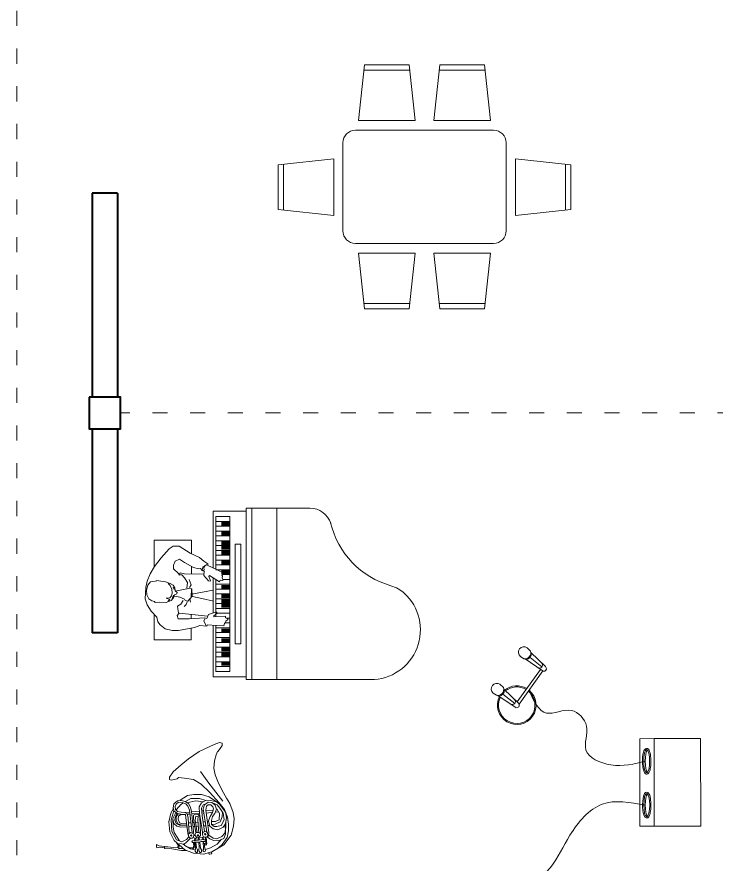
# Model space of a CAD drawing. Header units: millimetres. Extents: x 1962 to 2139, y 841 to 906.
# Drawn here: x 2041.73 to 2047.3, y 848.01 to 854.75 of the extents above; entities that cross this region are included whole.
import ezdxf

# ---------------------------------------------------------------- set-up
doc = ezdxf.new("R2010")
doc.units = ezdxf.units.MM
doc.linetypes.add('ACAD_ISO03W100', pattern=[30, 12, -18])
doc.layers.add('01_Gruesa', color=7, linetype='Continuous', lineweight=40)
doc.layers.add('03_Fina', color=7, linetype='Continuous', lineweight=9)

# ---------------------------------------------------------------- blocks, each defined once
blk = doc.blocks.new('A$C6D1B16CF')
at = {"layer": '03_Fina', "color": 252, "true_color": 0x939598}
for p, q in [((0.6411, 1.5), (0.6886, 1.9429)), ((0.684, 1.9), (1.0481, 1.9)), ((0.6886, 1.9429), (1.0435, 1.9429)), ((1.0435, 1.9429), (1.091, 1.5)), ((1.2411, 1.5), (1.2886, 1.9429)), ((1.284, 1.9), (1.6481, 1.9)), ((1.2886, 1.9429), (1.6435, 1.9429)), ((1.6435, 1.9429), (1.691, 1.5)), ((1.091, 1.5), (0.6411, 1.5)), ((1.691, 1.5), (1.2411, 1.5)), ((0.6161, 1.4214), (1.7161, 1.4214)), ((0.5161, 0.6214), (0.5161, 1.3214)), ((1.8161, 1.3214), (1.8161, 0.6214)), ((0, 1.1464), (0.4429, 1.1939)), ((0, 0.7916), (0, 1.1464)), ((0.0429, 0.787), (0.0429, 1.151)), ((0.4429, 1.1939), (0.4429, 0.744)), ((2.3321, 1.1464), (1.8892, 1.1939)), ((1.8892, 1.1939), (1.8892, 0.744)), ((2.2892, 0.787), (2.2892, 1.151)), ((2.3321, 0.7916), (2.3321, 1.1464)), ((0.4429, 0.744), (0, 0.7916)), ((1.8892, 0.744), (2.3321, 0.7916)), ((1.7161, 0.5214), (0.6161, 0.5214)), ((1.091, 0.4429), (0.6411, 0.4429)), ((0.6411, 0.4429), (0.6886, 0)), ((1.0435, 0), (1.091, 0.4429)), ((1.691, 0.4429), (1.2411, 0.4429)), ((1.2411, 0.4429), (1.2886, 0)), ((1.6435, 0), (1.691, 0.4429)), ((0.684, 0.0429), (1.0481, 0.0429)), ((0.6886, 0), (1.0435, 0)), ((1.284, 0.0429), (1.6481, 0.0429)), ((1.2886, 0), (1.6435, 0))]:
    blk.add_line(p, q, dxfattribs=at)
for centre, start, end in [((0.6161, 1.3214), 90, 180), ((1.7161, 1.3214), 0, 90), ((0.6161, 0.6214), 180, 270), ((1.7161, 0.6214), 270, 0)]:
    blk.add_arc(centre, 0.1, start, end, dxfattribs=at)
blk = doc.blocks.new('ca_mus16')
at = {"layer": '03_Fina', "color": 252, "true_color": 0x939598}
for points in [[(-137.62, 101.71), (-140.46, 104.3)], [(-142.97, 95.5), (-145.63, 97.24)], [(-128.1, 86.43), (-141.86, 95.45)], [(-137.96, 96.58), (-128.37, 89.29)], [(-125.43, 89.57), (-137.4, 100.48)], [(-147.48, 61), (-129.48, 87.33)], [(-145.87, 59.32), (-127.56, 86.09)], [(-158.61, 72.17), (-161.45, 74.76)], [(-163.96, 65.96), (-166.62, 67.7)], [(-146.42, 60.03), (-158.38, 70.94)], [(-149.09, 56.89), (-162.84, 65.91)], [(-158.95, 67.04), (-149.36, 59.75)], [(-10.69, -35.12), (-47.71, -35.94), (-49.25, 33.8), (-12.23, 34.62)], [(-217.4, -103.54), (-217.74, -100.38)], [(-209.2, -103.74), (-209, -99.9)], [(-214.97, -120.79), (-216.73, -104.44)], [(-213.38, -106.73), (-212.93, -118.77)], [(-210.85, -120.87), (-210.01, -104.7)]]:
    blk.add_lwpolyline(points, dxfattribs=at)
blk.add_lwpolyline([(-0.77, 34.87), (0.77, -34.87), (-36.25, -35.68), (-37.79, 34.06)], close=True, dxfattribs=at)
for centre, radius, start, end in [((-142.94, 100.69), 4.38, 55.46877, 232.0424), ((-142.19, 100.23), 4.8, 260.62502, 17.90524), ((-141.58, 99.73), 4.8, 275.62106, 2.18363), ((-130.29, 90.75), 2.41, 236.56178, 42.11556), ((-126.74, 87.98), 2.06, 228.59336, 50.62926), ((-163.93, 71.15), 4.38, 55.46877, 232.0424), ((-163.18, 70.69), 4.8, 260.62502, 17.90524), ((-147.72, 58.44), 15.37, 154.39024, 51.78233), ((-147.72, 58.44), 14.51, 154.39024, 51.55549), ((-162.57, 70.19), 4.8, 275.62106, 2.18363), ((-147.72, 58.44), 15.37, 60.29596, 129.95685), ((-147.72, 58.44), 14.51, 60.57085, 129.95685), ((-151.28, 61.21), 2.41, 236.56178, 42.11556), ((-147.72, 58.44), 2.06, 228.59336, 50.62926), ((-213.36, -100.27), 4.38, 4.83951, 181.41314), ((-212.91, -120.87), 15.37, 103.76098, 79.32759), ((-212.91, -120.87), 14.51, 103.76098, 79.32759), ((-213.24, -101.14), 4.8, 209.99576, 327.27598), ((-213.24, -101.93), 4.8, 224.9918, 311.55437), ((-213.02, -116.36), 2.41, 185.93252, 351.4863), ((-212.91, -120.87), 2.06, 177.9641, 360)]:
    blk.add_arc(centre, radius, start, end, dxfattribs=at)
for centre in [(-43.37, 15.93), (-42.6, -18.94)]:
    blk.add_ellipse(centre, major_axis=(-0.2, 9.25), ratio=0.254241, dxfattribs=at)
for centre in [(-42.16, 15.96), (-41.4, -18.91)]:
    blk.add_ellipse(centre, major_axis=(-0.2, 9.25), ratio=0.254241, start_param=0.258944, end_param=2.882649, dxfattribs=at)
for points in [[(-44.51, 15.91), (-71.97, 12.53), (-91.9, 24.04), (-91.9, 42.81), (-104.15, 55.06), (-123.85, 52.64), (-138.22, 70.51)], [(-43.75, -18.96), (-78.02, -18.96), (-103.28, -44.23), (-118.24, -70.13), (-150.28, -88.63), (-176.98, -91.91), (-176.98, -119.69), (-184.32, -147.07), (-203.67, -152.26), (-214.85, -121.57), (-214.89, -121.58)]]:
    blk.add_spline(points, degree=3, dxfattribs=at)
for points in [[(-43.59, 26.18), (-44.35, 26.16), (-44.88, 25.65), (-45.57, 24.57), (-45.83, 23.9), (-46.66, 20.77), (-46.87, 17.21), (-46.4, 10.93), (-45.88, 8.33), (-44.52, 6.19), (-43.83, 5.57), (-42.05, 5.84), (-41.58, 6.52), (-40.88, 7.98), (-40.62, 8.91), (-39.84, 13.24), (-39.89, 17.93), (-40.91, 23.19), (-41.34, 24.62), (-42.52, 25.88), (-43.01, 26.19), (-43.59, 26.18)], [(-42.83, -8.69), (-43.58, -8.71), (-44.11, -9.22), (-44.81, -10.3), (-45.06, -10.96), (-45.89, -14.1), (-46.1, -17.66), (-45.64, -23.94), (-45.11, -26.54), (-43.75, -28.68), (-43.06, -29.3), (-41.28, -29.03), (-40.82, -28.35), (-40.11, -26.88), (-39.85, -25.96), (-39.07, -21.63), (-39.13, -16.94), (-40.14, -11.68), (-40.58, -10.25), (-41.76, -8.99), (-42.25, -8.68), (-42.83, -8.69)]]:
    blk.add_open_spline(points, degree=3, knots=[0, 0, 0, 0, 0.360123, 0.360123, 0.720246, 0.720246, 1.774025, 1.774025, 2.743024, 2.743024, 3.174407, 3.174407, 3.60579, 3.60579, 4.037173, 4.037173, 5.302608, 5.302608, 6.006416, 6.006416, 6.283185, 6.283185, 6.283185, 6.283185], dxfattribs=at)
blk = doc.blocks.new('ca_mus05')
at = {"layer": '03_Fina', "color": 252, "true_color": 0x939598, "extrusion": (0, 0, -1)}
for p, q in [((-48, 26.29), (-48, -72.73)), ((88.42, -72.73), (88.42, -22.12)), ((88.42, -48.53), (-48, -48.53)), ((88.42, -68.33), (-48, -68.33)), ((88.42, -72.73), (-48, -72.73)), ((-45.8, -72.73), (-45.8, -99.14)), ((86.22, -99.14), (86.22, -72.73)), ((-19.4, -81.54), (-19.4, -77.13)), ((-19.4, -77.13), (59.82, -77.13)), ((59.82, -77.13), (59.82, -81.54)), ((81.82, -85.94), (-41.4, -85.94)), ((-41.4, -96.94), (-41.4, -85.94)), ((-37.55, -96.94), (-37.55, -85.94)), ((-33.7, -96.94), (-33.7, -85.94)), ((-29.85, -96.94), (-29.85, -85.94)), ((-26, -96.94), (-26, -85.94)), ((-22.15, -96.94), (-22.15, -85.94)), ((59.82, -81.54), (-19.4, -81.54)), ((-18.3, -96.94), (-18.3, -85.94)), ((-14.45, -96.94), (-14.45, -85.94)), ((-10.6, -96.94), (-10.6, -85.94)), ((-6.75, -96.94), (-6.75, -85.94)), ((-2.89, -89.72), (-2.89, -85.94)), ((0.96, -88.91), (0.96, -85.94)), ((4.81, -96.94), (4.81, -85.94)), ((8.66, -96.94), (8.66, -85.94)), ((12.51, -96.94), (12.51, -85.94)), ((16.36, -96.94), (16.36, -85.94)), ((20.21, -96.94), (20.21, -85.94)), ((24.06, -96.94), (24.06, -85.94)), ((27.91, -96.94), (27.91, -85.94)), ((31.76, -91.51), (31.76, -85.94)), ((35.61, -92.09), (35.61, -85.94)), ((39.46, -96.94), (39.46, -85.94)), ((43.31, -96.94), (43.31, -85.94)), ((47.17, -96.94), (47.17, -85.94)), ((51.02, -96.94), (51.02, -85.94)), ((54.87, -96.94), (54.87, -85.94)), ((58.72, -96.94), (58.72, -85.94)), ((62.57, -96.94), (62.57, -85.94)), ((66.42, -96.94), (66.42, -85.94)), ((70.27, -96.94), (70.27, -85.94)), ((74.12, -96.94), (74.12, -85.94)), ((77.97, -96.94), (77.97, -85.94)), ((81.82, -96.94), (81.82, -85.94)), ((-45.8, -99.14), (-4.8, -99.14)), ((-41.4, -96.94), (-4.96, -96.94)), ((2.02, -96.94), (31.76, -96.94)), ((5.16, -99.14), (32.95, -99.14)), ((39.84, -96.94), (81.82, -96.94)), ((40.82, -99.14), (86.22, -99.14))]:
    blk.add_line(p, q, dxfattribs=at)
at = {"layer": '03_Fina', "color": 252, "true_color": 0x939598}
for p, q in [((0.29, -87.3), (-0.33, -87.81)), ((1.17, -89.43), (0.29, -87.3)), ((-3.2, -90.1), (-5.14, -90.75)), ((-5.14, -90.75), (-4.99, -96.52)), ((-2.61, -89.38), (-3.2, -90.1)), ((-1.32, -89.02), (-2.61, -89.38)), ((-0.33, -87.81), (-1.32, -89.02)), ((2.49, -89.3), (1.17, -89.43)), ((1.91, -98.7), (2.49, -89.3)), ((29.86, -94.11), (31.09, -93.61)), ((34.79, -102.14), (29.86, -94.11)), ((30.87, -91.31), (31.65, -91.47)), ((31.09, -93.61), (30.87, -91.31)), ((31.65, -91.47), (33.09, -92.08)), ((33.09, -92.08), (34.4, -91.78)), ((34.4, -91.78), (35.27, -92.15)), ((35.27, -92.15), (37.28, -91.81)), ((37.28, -91.81), (39.86, -96.97)), ((-4.99, -96.52), (-4.48, -103.59)), ((2.79, -98.61), (1.91, -98.7)), ((4.96, -95.94), (2.79, -98.61)), ((3.88, -102.73), (5.78, -97.41)), ((5.64, -96.09), (4.96, -95.94)), ((5.78, -97.41), (5.64, -96.09)), ((14.39, -98.97), (16.66, -108.09)), ((30.27, -101.59), (30.8, -101.13)), ((30.8, -101.13), (33.97, -102.47)), ((39.86, -96.97), (42.73, -103.45)), ((-4.48, -103.59), (-5.54, -104.14)), ((-5.54, -104.14), (-4.95, -109.87)), ((0.36, -118.22), (1.33, -106.11)), ((0.69, -104.17), (3.88, -102.73)), ((1.33, -106.11), (0.69, -104.17)), ((2.43, -103.38), (4.96, -126.21)), ((30.77, -102.82), (30.27, -101.59)), ((34.94, -106.62), (30.77, -102.82)), ((33.97, -102.47), (34.79, -102.14)), ((38.43, -106.39), (34.94, -106.62)), ((38.77, -108.4), (38.43, -106.39)), ((42.73, -103.45), (43.92, -103.44)), ((44.2, -103.47), (43.92, -103.44)), ((46.3, -106.59), (44.2, -103.47)), ((49.11, -110.09), (46.3, -106.59)), ((-6.52, -114.04), (-8.77, -126.73)), ((-4.95, -109.87), (-6.52, -114.04)), ((16.66, -108.09), (18.09, -115.51)), ((52.76, -117.5), (49.11, -110.09)), ((0.36, -126.9), (0.36, -118.22)), ((58.11, -126.29), (52.76, -117.5)), ((-8.77, -126.73), (-8.91, -131.86)), ((3.12, -127.73), (0.36, -126.9)), ((4.96, -126.21), (3.12, -127.73)), ((58.37, -130.94), (58.11, -126.29)), ((-8.91, -131.86), (-7.68, -137.3)), ((16.49, -131.83), (19.24, -130.79)), ((23.83, -130.17), (25.71, -130.88)), ((48.91, -140.59), (56.24, -134.05)), ((56.24, -134.05), (58.37, -130.94)), ((-7.68, -137.3), (-4.37, -141.41)), ((-4.37, -141.41), (-1.96, -143.16)), ((42.13, -145.97), (48.91, -140.59)), ((-1.96, -143.16), (1.67, -143.9)), ((1.67, -143.9), (6.59, -148.51)), ((36.24, -149.24), (42.13, -145.97)), ((6.59, -148.51), (11.6, -151.78)), ((11.6, -151.78), (16.42, -153.29)), ((16.42, -153.29), (25.27, -152.82)), ((25.27, -152.82), (30.48, -151.62)), ((30.48, -151.62), (36.24, -149.24))]:
    blk.add_line(p, q, dxfattribs=at)
at = {"layer": '03_Fina', "color": 252, "true_color": 0x939598, "extrusion": (0, 0, -1), "const_width": 3.3}
for points in [[(35.35, -85.94), (35.35, -92.54)], [(28.2, -85.94), (28.2, -92.54)], [(23.8, -85.94), (23.8, -92.54)], [(16.65, -85.94), (16.65, -92.54)], [(8.95, -85.94), (8.95, -92.54)], [(-10.86, -85.94), (-10.86, -92.54)], [(-14.71, -85.94), (-14.71, -92.54)], [(-18.56, -85.94), (-18.56, -92.54)], [(-25.71, -85.94), (-25.71, -92.54)], [(-37.81, -85.94), (-37.81, -92.54)], [(-45.52, -85.94), (-45.52, -92.54)], [(-52.67, -85.94), (-52.67, -92.54)], [(-57.07, -85.94), (-57.07, -92.54)], [(-60.92, -85.94), (-60.92, -92.54)], [(-68.62, -85.94), (-68.62, -92.54)], [(-76.32, -85.94), (-76.32, -92.54)]]:
    blk.add_lwpolyline(points, dxfattribs=at)
at = {"layer": '03_Fina', "color": 252, "true_color": 0x939598}
for points in [[(20.08, -116.01), (23.2, -99.14)], [(0.42, -105.87), (-1.51, -106.52), (-4.92, -104.75)], [(38.12, -105.92), (39.06, -107.56), (40.56, -109.19), (40.28, -110.77), (41.35, -114.67), (45.22, -122.06), (47.86, -126.01), (46.19, -129.3), (43.23, -130.72), (40.12, -130.82), (36.37, -126.75), (35.18, -125.99), (36.89, -125.36), (36.31, -121.86), (36.31, -121.86), (35.84, -106.56)], [(43.34, -103.78), (42.86, -105.61), (41.19, -106.67), (39.15, -106.22)], [(39.47, -107.77), (41.48, -107.43), (43.66, -104.27)], [(13.86, -119.73), (11.94, -120.59), (10.34, -122.31)], [(16.53, -117.67), (13.58, -117.08)], [(18.46, -129.93), (17.59, -125.79), (16.08, -121.94), (14.92, -121.4), (14.47, -119.22), (18.36, -115.92), (24.17, -116.22), (24.61, -118.39), (22.75, -128.38)], [(24.79, -120.16), (29.2, -119.7), (32.99, -121.98), (35.44, -124.18), (35.31, -125.08)], [(25.23, -117.89), (27.56, -116.76), (31.72, -118.33)], [(5.25, -126.84), (8.42, -127.41), (10.45, -127.64), (12.18, -125.02), (15.08, -122.94)], [(14.08, -135.25), (15.81, -133.76), (16.86, -136.65), (17.11, -133.62), (18.66, -132.33), (20.86, -131.73), (24.07, -131.97), (26.85, -133.37), (28.5, -134.89)]]:
    blk.add_lwpolyline(points, dxfattribs=at)
at = {"layer": '03_Fina', "color": 252, "true_color": 0x939598, "extrusion": (0, 0, -1)}
for points in [[(6.97, -116.6), (16.29, -116.62), (16.22, -146.23), (-4.1, -146.18)], [(-3.89, -116.57), (-0.49, -116.58)], [(-24.23, -116.52), (-17.64, -116.53)], [(-42.3, -116.47), (-36.15, -116.49)], [(-41.92, -146.08), (-63, -146.03), (-62.92, -116.42), (-52.24, -116.45)]]:
    blk.add_lwpolyline(points, dxfattribs=at)
at = {"layer": '03_Fina', "color": 252, "true_color": 0x939598}
blk.add_lwpolyline([(20.26, -127.97), (19.57, -130.01), (17.21, -130.73), (14.95, -132.52), (13.52, -136.49), (13.73, -142.22), (13.38, -145.37), (14.11, -145.96), (14.76, -147.9), (16.35, -150.4), (19.61, -151.85), (23.2, -152.14), (27.09, -151.08), (29.77, -149.02), (30.51, -145.38), (30.59, -144.04), (31.03, -143.99), (30.47, -140.71), (29.86, -136.99), (28.6, -133.34), (27.25, -131.03), (25.11, -129.69), (22.64, -129.46), (21.31, -127.72)], close=True, dxfattribs=at)
at = {"layer": '03_Fina', "color": 252, "true_color": 0x939598, "extrusion": (0, 0, -1)}
for centre, radius, start, end in [((8.4, 26.29), 39.61, 360, 137.4684), ((-1.33, 35.21), 26.41, 137.4684, 164.0945), ((-92.88, 61.3), 68.78, 283.42581, 344.0945), ((-70.82, -22.12), 17.6, 108.84015, 180)]:
    blk.add_arc(centre, radius, start, end, dxfattribs=at)
blk = doc.blocks.new('ca_mus14')
at = {"layer": '03_Fina', "color": 252, "true_color": 0x939598}
for p, q in [((-26.43, 27.24), (-23.08, 26.8)), ((-26.37, 25.65), (-24.77, 25.6)), ((-37.57, -2.77), (-35.79, -3.01)), ((-34.12, -3.05), (-32.96, -2.93))]:
    blk.add_line(p, q, dxfattribs=at)
for points in [[(-48.89, 75.39), (-50.78, 77.74), (-52.52, 80.28), (-52.53, 82.1), (-50.39, 82.52), (-46.03, 80.98), (-34.11, 75.35), (-25.66, 69.71), (-19.65, 64.72), (-13.4, 59.2), (-10.39, 54.98), (-10.56, 53.14), (-11.78, 52.64), (-16.46, 53.77), (-17.66, 54.74), (-22.34, 54.23), (-29.51, 53.09), (-35.69, 49.5), (-42.28, 42.96), (-49.95, 34.66), (-54.29, 29.28), (-56.57, 23.28), (-57.42, 17.73), (-57.38, 12.27), (-56.43, 6.91), (-52.55, 1.32), (-49.13, -1.59), (-44.27, -4.34), (-37.49, -6.34), (-29.56, -5.48), (-22.57, -2.72), (-18.25, 1.21), (-14.24, 4.56), (-10.62, 11.51), (-10.03, 19.58), (-11.5, 26.35), (-13.55, 30.13)], [(-44.74, -4.15), (-53.84, 1.04), (-59.55, 8.81), (-61.51, 16.1), (-61.98, 21.79), (-61.06, 26.89), (-58.44, 33.94), (-55.82, 38.35), (-52.36, 44.46), (-48.99, 51.45), (-46.79, 56.98), (-45.73, 62.1), (-46.23, 68.08), (-47.62, 72.78), (-48.79, 75.45)], [(-35.24, 59.65), (-41.85, 50.19), (-53.02, 35.8)], [(-47.87, 35.3), (-42.16, 39.47), (-35.97, 41.29), (-29.81, 41.33), (-24.89, 40.4), (-18.85, 36.77)], [(-40.3, 7.74), (-41.42, 7.99), (-41.93, 11.03), (-40.31, 23.04), (-39.29, 28.8), (-39.81, 31.84), (-41.38, 32.94), (-43.39, 32.91), (-44.87, 31.47), (-45.6, 29.75), (-44.74, 26.93), (-42.75, 23.69), (-41.48, 20.37), (-42.47, 16.07), (-45.32, 13.76), (-48.91, 13.19), (-53.13, 15.1), (-55.08, 17.98), (-55.99, 22.98), (-55.17, 27.26), (-50.37, 33.43), (-47.84, 35.34), (-43.22, 36.39), (-39.77, 36.58), (-35.91, 34.63), (-34.1, 31.36), (-34.44, 26.05), (-36.33, 14.91), (-36.84, 11.21), (-36.79, 9.04), (-37.53, 7.5), (-40.6, 7.17), (-40.97, 8.95), (-40.81, 10.79), (-39.48, 12.02), (-37.22, 11.36), (-36.94, 10.48)], [(-40.15, 11.4), (-38.12, 24.74), (-37.39, 29.73), (-38.3, 33.09), (-41.36, 35.06), (-44.27, 34.85), (-46.76, 32.7), (-47.89, 29.66), (-46.57, 26.14), (-44.74, 23.73), (-43.88, 20.58), (-44.05, 17.33), (-45.96, 15.66), (-48.15, 15.63), (-51.58, 16.41), (-53.97, 21.06), (-53.17, 26.26), (-50.58, 30.3), (-48.47, 33.04), (-45.45, 34.2)], [(-40.01, 34.17), (-37.39, 33.09), (-36.04, 30.31), (-36.24, 27.37), (-36.53, 24.2), (-38.22, 11.79)], [(-39.32, 36.43), (-34.27, 38.13), (-27.57, 38.02), (-23.22, 35.57)], [(-37.64, 35.47), (-31.54, 36.13), (-26.62, 35.09), (-24.67, 34.47)], [(-29.06, 10.21), (-27.25, 10.94), (-25.33, 9.4), (-25.79, 7.46), (-26.89, 6.39), (-28.92, 6.44), (-29.94, 8.36), (-29.53, 12.04), (-27.88, 28), (-26.94, 31.75), (-25.55, 33.92), (-22.91, 35.69), (-19.89, 36.56), (-16.89, 36.21), (-14.05, 33.68), (-13.4, 30.25), (-14.24, 28), (-16.87, 26.09), (-19.39, 25.69), (-23.13, 25.28), (-23.52, 22.68), (-24.66, 14.46), (-25.4, 8.85)], [(-28.58, 10.8), (-26.34, 28.71), (-25.19, 31.8), (-23.39, 33.89), (-20.64, 34.72), (-17.57, 35.05), (-15.8, 33.63), (-14.91, 31.7), (-15.19, 29.24), (-16.91, 27.71), (-19.83, 27.26), (-22.63, 26.95), (-24.54, 25.8), (-25.24, 22.35), (-26.24, 10.38)], [(-21.58, 34.62), (-19.41, 33.37), (-16, 29.29)], [(-52.63, 27.05), (-52.46, 23.52), (-50.86, 19.41), (-46.9, 17.64), (-44.37, 17.4)], [(-48.12, 29.84), (-50.21, 25.96), (-50.11, 21.16), (-47.13, 19.71), (-44.21, 19.82)], [(-49.11, 27.43), (-46.78, 27.16)], [(-45.39, 28.78), (-39.49, 28.37)], [(-44.91, 27.26), (-39.91, 26.45)], [(-37.48, 28.17), (-36.23, 28.2)], [(-34.22, 28), (-27.78, 27.45)], [(-25.79, 7.46), (-23.94, 5.36), (-20.36, 3.46), (-15.95, 5.15), (-12.23, 11.89), (-11.73, 20.99), (-13.4, 26.47), (-14.02, 28.43)], [(-37.78, 26.15), (-36.36, 26.52)], [(-31.44, 11.03), (-29.51, 21.89), (-29.7, 24.84), (-31.25, 25.48), (-33.17, 25.68), (-34.58, 23.77), (-35.12, 10.09), (-35.22, 8.46), (-33.41, 6.77), (-31.97, 7.19), (-30.66, 8.82), (-31.43, 10.89), (-33.86, 10.9), (-35.12, 10.09)], [(-34.22, 26.12), (-28.12, 25.74)], [(-33.85, 10.77), (-33.07, 21.1), (-33.22, 23.65), (-31.51, 24.1), (-31.01, 20.78), (-32.5, 10.78)], [(-24.76, 15.39), (-19.47, 15.16), (-16.31, 15.9), (-13.97, 18.04), (-13.04, 21.92)], [(-16.22, 26.3), (-15.03, 22.79), (-14.81, 20.79), (-15.87, 18.11), (-18.56, 16.74), (-23.15, 16.78), (-24.32, 16.92)], [(-23, 25.3), (-19.48, 25.27), (-17.59, 23.99), (-17.31, 21.46), (-18.36, 18.65), (-20.05, 18.06), (-24.1, 18.5)], [(-17.26, 25.92), (-15.78, 23.51), (-15.74, 20.69), (-17.21, 17.96), (-19.54, 17.04)], [(-15.47, 26.92), (-13.07, 22.19), (-13.4, 15.27), (-14.16, 11.01), (-16.58, 7.24), (-18.42, 4.21)], [(-55.35, 18.55), (-55.18, 9.53), (-53.75, 6.32), (-49.34, 4.23), (-45.47, 4.65), (-42.5, 5.92), (-40.63, 7.33)], [(-54.66, 17.14), (-54.95, 13.61), (-54.48, 10.55), (-52.28, 7.69), (-48.3, 5.83), (-45.27, 6.56), (-41.87, 8.82)], [(-41.19, 16.49), (-42.36, 16.57)], [(-40.77, 19.65), (-41.63, 19.71)], [(-37.61, 16.26), (-39.39, 16.37)], [(-37.18, 19.41), (-38.91, 19.53)], [(-34.88, 16.08), (-36.12, 16.16)], [(-34.76, 19.24), (-35.59, 19.3)], [(-31.74, 15.87), (-33.46, 15.98)], [(-31.28, 19), (-33.22, 19.14)], [(-29.15, 15.7), (-30.6, 15.8)], [(-28.83, 18.83), (-30.04, 18.92)], [(-25.82, 15.48), (-27.98, 15.63)], [(-25.56, 18.61), (-27.59, 18.75)], [(-39.33, 7.2), (-39.91, 5.43), (-39.98, 3.89), (-40.34, 2.31), (-39.42, 0.93), (-38.23, 1.42), (-37.24, 3.18), (-37.3, 3.76), (-37.62, 2.84), (-38.53, 1.98), (-39.53, 2.52), (-39.42, 3.65), (-38.81, 7.26)], [(-37.64, 7.45), (-36.52, 6.92), (-34.24, 7.16)], [(-37.23, 6.9), (-37.47, 5.28)], [(-36.71, 7.01), (-36.48, 5.39)], [(-33.88, 7.09), (-34.44, 5.19), (-34.4, 4.78)], [(-33.32, 6.79), (-33.18, 4.98)], [(-32.1, 7.04), (-31.41, 6.11), (-29.14, 6.95)], [(-51.92, 5.57), (-48.52, 1.62), (-43.21, -1.31), (-39.16, -2.49)], [(-39.06, 5.22), (-37.82, 5.24), (-36.59, 5.37), (-35.85, 5.1), (-33.63, 4.81), (-31.86, 4.77), (-31.08, 4.73), (-30.36, 4.57), (-28.75, 4.45), (-28.38, 3.78), (-28.9, 3.14), (-29.98, 3.26), (-31.76, 3.3), (-34.11, 3.22), (-35.72, 3.87), (-37.42, 3.69), (-39.62, 3.81)], [(-37.3, 3.76), (-37.56, -2.05), (-37.41, -4.04), (-38.65, -4.53), (-39.08, -3.28), (-38.38, -0.55), (-38.25, 1.59)], [(-34.65, 3.28), (-35.2, -1.44), (-35.83, -2.75), (-36.06, -4.43), (-34.97, -5.26), (-34.01, -4.27), (-33.88, -2.78), (-33.99, -0.66), (-33.81, 3.14)], [(-31.33, 3.17), (-31.92, -1.21), (-32.79, -2.95), (-32.85, -4.61), (-32.08, -5.18), (-30.97, -3.94), (-31.06, -1.53), (-30.74, 3.23)], [(-31.25, 6.25), (-31.56, 4.74)], [(-30.55, 6.32), (-30.5, 4.79)], [(-30.49, -2.76), (-27.2, -2), (-22.74, 0.5), (-21, 1.91)], [(-29.97, 3.14), (-30.38, 0.97), (-30.12, -0.89), (-28.9, -2.36)], [(-29.32, 3.15), (-29.76, 0.68), (-29.25, -1.27), (-26.82, -1.3), (-24.48, -0.52)], [(-18.35, 2.33), (-22.2, 1.78), (-23.99, 3.34), (-26.99, 6.11)], [(-15.74, 3.15), (-17.37, 0.82), (-17.05, -0.9), (-15.54, -1.14), (-9.28, -0.33), (-6.58, -0.31), (-6.44, -1.64), (-12.46, -2.16), (-19.91, -3.24), (-24.34, -3.45)], [(-17.94, 1.02), (-18.1, 0.06), (-17.65, -1.64), (-19.92, -1.89), (-21.38, -2.05)], [(-6.45, -0.29), (-2.21, 0.44), (-0.14, 1.33), (0, 0), (-0.29, -1.11), (-3.04, -0.6), (-6.76, -1.14)], [(-44.21, -4.52), (-43.86, -5.29), (-44.17, -6.13), (-42.66, -6.37), (-42.12, -6.32), (-41.81, -5.47), (-41.59, -5.04)]]:
    blk.add_lwpolyline(points, dxfattribs=at)
for centre in [(-38.98, 9.54), (-33.08, 8.69), (-27.67, 8.6)]:
    blk.add_circle(centre, 0.536, dxfattribs=at)

msp = doc.modelspace()

# ---------------------------------------------------------------- linework, layer by layer
at = {"layer": '01_Gruesa', "color": 5}
for p, q in [((2042.3293, 853.3453), (2042.3293, 851.7203)), ((2042.5293, 853.3453), (2042.3293, 853.3453)), ((2042.5293, 853.3453), (2042.5293, 851.7203)), ((2042.3293, 851.4703), (2042.3293, 849.8453)), ((2042.5293, 851.4703), (2042.5293, 849.8453)), ((2042.5293, 849.8453), (2042.3293, 849.8453))]:
    msp.add_line(p, q, dxfattribs=at)
at = {"layer": '01_Gruesa', "color": 244, "true_color": 0x991b1e}
msp.add_lwpolyline([(2042.3043, 851.7203), (2042.3043, 851.4703), (2042.5543, 851.4703), (2042.5543, 851.7203)], close=True, dxfattribs=at)
at = {"layer": '03_Fina', "linetype": 'ACAD_ISO03W100', "ltscale": 0.01}
for p, q in [((2041.7293, 861.6953), (2041.7293, 841.4953)), ((2047.7293, 851.5953), (2042.5543, 851.5953))]:
    msp.add_line(p, q, dxfattribs=at)

# ---------------------------------------------------------------- block references
at = {"xscale": -1}
msp.add_blockref('A$C6D1B16CF', (2046.1416, 852.4239), dxfattribs=at)
at = {"xscale": -0.01, "yscale": 0.01, "zscale": 0.01, "rotation": 270}
msp.add_blockref('ca_mus05', (2044.2835, 849.9528), dxfattribs=at)
at = {"xscale": -0.01, "yscale": 0.01, "zscale": 0.01}
msp.add_blockref('ca_mus14', (2042.8396, 848.1466), dxfattribs=at)
at = {"layer": '03_Fina', "color": 252, "lineweight": 9, "true_color": 0x939598, "xscale": 0.009999999999999995, "yscale": 0.009999999999999995, "zscale": 0.009999999999999995, "rotation": 358.8168021323639}
msp.add_blockref('ca_mus16', (2047.1749, 848.6549), dxfattribs=at)

doc.saveas('drawing.dxf')
